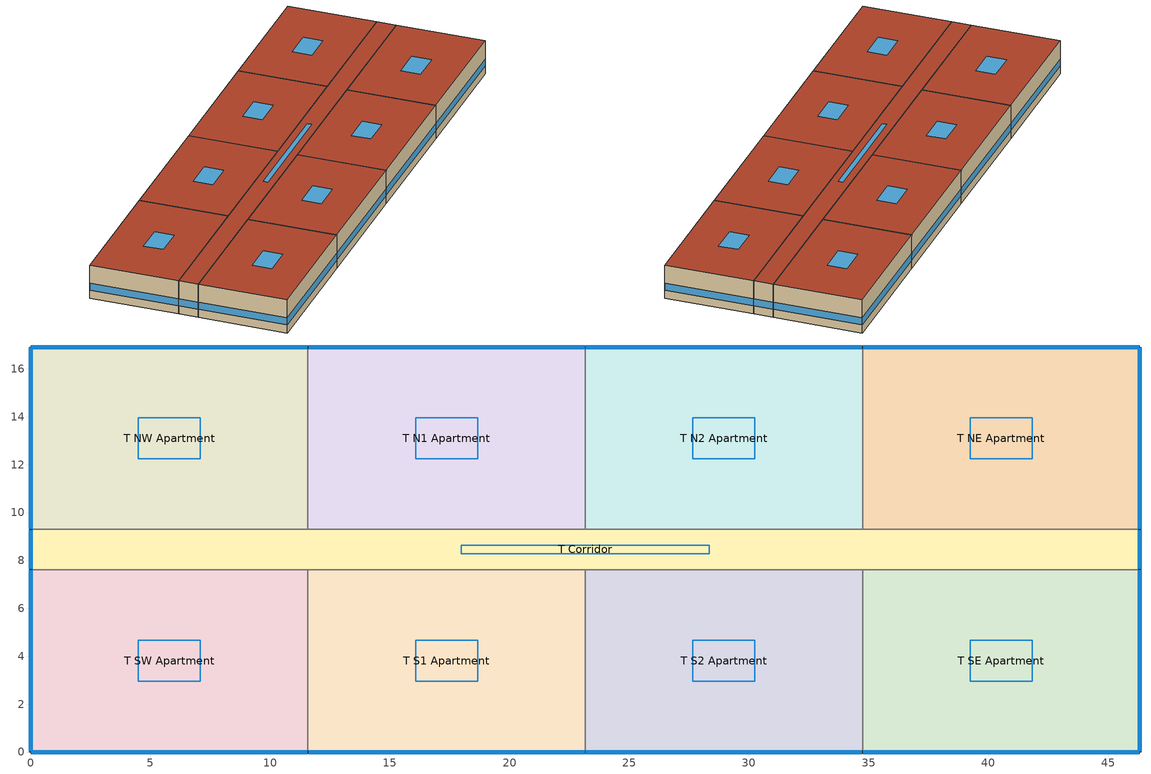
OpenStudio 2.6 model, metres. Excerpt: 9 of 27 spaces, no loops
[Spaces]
T SW Apartment
 floor adiabatic (BTAP-Int-Wall): 11.58,7.62 11.58,0 0,0 0,7.62 z9.14
 wall outside: 0,7.62 0,0 11.58,0 z9.14:12.19
 wall to T S1 Apartment: 11.58,0 11.58,7.62 z9.14:12.19
 wall to T Corridor: 11.58,7.62 0,7.62 z9.14:12.19
 window: 0.03,0 11.56,0 / 0,7.59 0,0.03 z9.91:10.52
 roof outside: 11.58,0 11.58,7.62 0,7.62 0,0 z12.19
 skylight: 7.09,2.96 7.09,4.66 4.5,4.66 4.5,2.96 z12.19
T N1 Apartment
 floor adiabatic (BTAP-Int-Wall): 23.16,16.92 23.16,9.3 11.58,9.3 11.58,16.92 z9.14
 wall outside: 23.16,16.92 11.58,16.92 z9.14:12.19
 wall to T Corridor: 11.58,9.3 23.16,9.3 z9.14:12.19
 wall to T NW Apartment: 11.58,16.92 11.58,9.3 z9.14:12.19
 wall to T N2 Apartment: 23.16,9.3 23.16,16.92 z9.14:12.19
 window: 23.14,16.92 11.61,16.92 z9.91:10.52
 roof outside: 23.16,9.3 23.16,16.92 11.58,16.92 11.58,9.3 z12.19
 skylight: 18.67,12.25 18.67,13.96 16.08,13.96 16.08,12.25 z12.19
T Corridor
 floor adiabatic (BTAP-Int-Wall): 46.33,9.3 46.33,7.62 0,7.62 0,9.3 z9.14
 wall outside: 46.33,7.62 46.33,9.3 / 0,9.3 0,7.62 z9.14:12.19
 wall to T SE Apartment: 34.75,7.62 46.33,7.62 z9.14:12.19
 wall to T S1 Apartment: 11.58,7.62 23.16,7.62 z9.14:12.19
 wall to T NW Apartment: 11.58,9.3 0,9.3 z9.14:12.19
 wall to T N2 Apartment: 34.75,9.3 23.16,9.3 z9.14:12.19
 wall to T S2 Apartment: 23.16,7.62 34.75,7.62 z9.14:12.19
 wall to T NE Apartment: 46.33,9.3 34.75,9.3 z9.14:12.19
 window: 46.33,7.65 46.33,9.27 / 0,9.27 0,7.65 z9.91:10.53
 roof outside: 46.33,7.62 46.33,9.3 0,9.3 0,7.62 z12.19
 skylight: 28.34,8.27 28.34,8.65 17.98,8.65 17.98,8.27 z12.19
T N2 Apartment
 floor adiabatic (BTAP-Int-Wall): 34.75,16.92 34.75,9.3 23.16,9.3 23.16,16.92 z9.14
 wall outside: 34.75,16.92 23.16,16.92 z9.14:12.19
 wall to T NE Apartment: 34.75,9.3 34.75,16.92 z9.14:12.19
 window: 34.72,16.92 23.19,16.92 z9.91:10.52
 roof outside: 34.75,9.3 34.75,16.92 23.16,16.92 23.16,9.3 z12.19
 skylight: 30.25,12.25 30.25,13.96 27.66,13.96 27.66,12.25 z12.19
T NW Apartment
 floor adiabatic (BTAP-Int-Wall): 11.58,16.92 11.58,9.3 0,9.3 0,16.92 z9.14
 wall outside: 11.58,16.92 0,16.92 0,9.3 z9.14:12.19
 window: 11.56,16.92 0.03,16.92 / 0,16.89 0,9.32 z9.91:10.52
 roof outside: 11.58,9.3 11.58,16.92 0,16.92 0,9.3 z12.19
 skylight: 7.09,12.25 7.09,13.96 4.5,13.96 4.5,12.25 z12.19
T NE Apartment
 floor adiabatic (BTAP-Int-Wall): 46.33,16.92 46.33,9.3 34.75,9.3 34.75,16.92 z9.14
 wall outside: 46.33,9.3 46.33,16.92 34.75,16.92 z9.14:12.19
 window: 46.33,9.32 46.33,16.89 / 46.3,16.92 34.77,16.92 z9.91:10.52
 roof outside: 46.33,9.3 46.33,16.92 34.75,16.92 34.75,9.3 z12.19
 skylight: 41.83,12.25 41.83,13.96 39.24,13.96 39.24,12.25 z12.19
T S2 Apartment
 floor adiabatic (BTAP-Int-Wall): 34.75,7.62 34.75,0 23.16,0 23.16,7.62 z9.14
 wall outside: 23.16,0 34.75,0 z9.14:12.19
 wall to T SE Apartment: 34.75,0 34.75,7.62 z9.14:12.19
 wall to T S1 Apartment: 23.16,7.62 23.16,0 z9.14:12.19
 window: 23.19,0 34.72,0 z9.91:10.52
 roof outside: 34.75,0 34.75,7.62 23.16,7.62 23.16,0 z12.19
 skylight: 30.25,2.96 30.25,4.66 27.66,4.66 27.66,2.96 z12.19
T S1 Apartment
 floor adiabatic (BTAP-Int-Wall): 23.16,7.62 23.16,0 11.58,0 11.58,7.62 z9.14
 wall outside: 11.58,0 23.16,0 z9.14:12.19
 window: 11.61,0 23.14,0 z9.91:10.52
 roof outside: 23.16,0 23.16,7.62 11.58,7.62 11.58,0 z12.19
 skylight: 18.67,2.96 18.67,4.66 16.08,4.66 16.08,2.96 z12.19
T SE Apartment
 floor adiabatic (BTAP-Int-Wall): 46.33,7.62 46.33,0 34.75,0 34.75,7.62 z9.14
 wall outside: 34.75,0 46.33,0 46.33,7.62 z9.14:12.19
 window: 46.33,0.03 46.33,7.59 / 34.77,0 46.3,0 z9.91:10.52
 roof outside: 46.33,0 46.33,7.62 34.75,7.62 34.75,0 z12.19
 skylight: 41.83,2.96 41.83,4.66 39.24,4.66 39.24,2.96 z12.19
[Site]
Kuujjuaq AP_QC_CAN: Latitude {deg}=58.1; Longitude {deg}=-68.417; Time Zone {hr}=-5; Elevation {m}=39.9; Terrain=City
[Building]
MidriseApartment-CAN_QC_Kuujjuaq.AP.719060_CWEC2016.epw created: 2018-10-11 19:45:55 +0000: North Axis {deg}=0; Default Construction Set=BTAP-Mass at hdd = 8550.0; Standards Number of Stories=4; Standards Number of Above Ground Stories=4; Standards Building Type=MidriseApartment
[Site:WaterMainsTemperature]
Calculation Method=Correlation; Annual Average Outdoor Air Temperature {C}=-3.825; Maximum Difference In Monthly Average Outdoor Air Temperatures {deltaC}=36
[Site:GroundTemperature:BuildingSurface]
19.527, 19.502, 19.536, 19.598, 20.002, 21.64, 22.225, 22.375, 21.449, 20.121, 19.802, 19.633
[ClimateZones]
Climate Zone Institution Name 2=CEC; Climate Zone Document Name 2=California Climate Zone Descriptions; Climate Zone Document Year 2=1995
[SizingPeriod:DesignDay] Barometric Pressure {Pa}=100847; Sky Clearness=0; Rain Indicator=0; Snow Indicator=0; Day of Month=21; Daylight Saving Time Indicator=0; Humidity Indicating Type=Wetbulb; Dry-Bulb Temperature Range Modifier Type=DefaultMultipliers
Name | Maximum Dry-Bulb Temperature {C} | Daily Dry-Bulb Temperature Range {deltaC} | Humidity Indicating Conditions at Maximum Dry-Bulb | Wind Speed {m/s} | Wind Direction {deg} | Month | Day Type | Solar Model Indicator | ASHRAE Taub | ASHRAE Taud
Kuujjuaq AP Ann Clg .4% Condns DB=>MWB | 24.1 | 10.3 | 16.2 | 4 | 210 | 7 | SummerDesignDay | ASHRAETau | 0.364 | 2.418
Kuujjuaq AP Ann Htg 99.6% Condns DB | -36.2 | 0 | -36.2 | 2.2 | 220 | 1 | WinterDesignDay | ASHRAEClearSky
[Material:NoMass] Roughness=Smooth; Thermal Absorptance=0.9; Solar Absorptance=0.7
Name | Thermal Resistance {m2-K/W} | Visible Absorptance
Typical Carpet Pad | 0.21648 | 0.8
Typical Insulation 1 | 6.78179 | 0.7
Typical Insulation 2 | 5.19354 | 0.7
Typical Insulation 3 | 7.04224 | 0.7
Typical Carpet Pad 2 | 2.57255 | 0.8
Typical Carpet Pad 3 | 4.69593 | 0.8
Typical Insulation 4 | 0.624982 | 0.7
Typical Insulation 5 | 0.625 | 0.7
[Material]
Name | Roughness | Thickness {m} | Conductivity {W/m-K} | Density {kg/m3} | Specific Heat {J/kg-K} | Thermal Absorptance | Solar Absorptance | Visible Absorptance
100mm Normalweight concrete floor | MediumSmooth | 0.1016 | 2.31 | 2322 | 832
G01 13mm gypsum board | Smooth | 0.0127 | 0.16 | 800 | 1090 | 0.9 | 0.7 | 0.5
G05 25mm wood | MediumSmooth | 0.0254 | 0.15 | 608 | 1630 | 0.9 | 0.5 | 0.5
4 in. Normalweight Concrete Floor | MediumRough | 0.1016 | 2.31 | 2322 | 832 | 0.9 | 0.7 | 0.7
1IN Stucco | Smooth | 0.0253 | 0.6918 | 1858 | 837 | 0.9 | 0.7 | 0.92
8IN CONCRETE HW RefBldg | Rough | 0.2032 | 1.311 | 2240 | 836.8 | 0.9 | 0.7 | 0.7
1/2IN Gypsum | Smooth | 0.0127 | 0.16 | 784.9 | 830 | 0.9 | 0.4 | 0.4
Metal Roof Surface; F08 Metal surface | Smooth | 0.0008 | 45.28 | 7824 | 500 | 0.9 | 0.7 | 0.7
6 in. Normalweight Concrete Floor | MediumRough | 0.1524 | 2.31 | 2322 | 832 | 0.9 | 0.7 | 0.7
[Construction]
BTAP-Int-Floor: 100mm Normalweight concrete floor, Typical Carpet Pad
BTAP-Int-Wall: G01 13mm gypsum board, G01 13mm gypsum board
BTAP-Int-Ceiling: Typical Carpet Pad, 100mm Normalweight concrete floor
BTAP-Ext-DaylightDiffuser: SimpleGlazing
BTAP-Int-Door: G05 25mm wood
BTAP-Ext-Floor-Mass:U-0.142: Typical Insulation 1, 4 in. Normalweight Concrete Floor, Typical Carpet Pad
BTAP-Ext-Wall-Mass:U-0.183: 1IN Stucco, 8IN CONCRETE HW RefBldg, Typical Insulation 2, 1/2IN Gypsum
BTAP-Ext-Roof-Metal:U-0.142: Metal Roof Surface, Typical Insulation 3
BTAP-Grnd-Floor-Mass:U-0.379: 6 in. Normalweight Concrete Floor, Typical Carpet Pad 2
BTAP-Grnd-Roof-Mass:U-0.21: 6 in. Normalweight Concrete Floor, Typical Carpet Pad 3
BTAP-Ext-Door:U-1.6: F08 Metal surface, Typical Insulation 4
BTAP-Ext-OverHeadDoor:U-1.6: Typical Insulation 5
BTAP-Ext-DaylightDiffuser:U=0.160 SHGC=0.600: SimpleGlazing:U=0.160 SHGC=0.600
[DefaultConstructionSet]
BTAP-Mass at hdd = 8550.0: Default Exterior Surface Constructions=BTAP-Mass at hdd = 8550.0; Default Interior Surface Constructions=Default Surface Constructions 2; Default Ground Contact Surface Constructions=BTAP-Mass at hdd = 8550.0 1; Default Exterior SubSurface Constructions=BTAP-Mass at hdd = 8550.0; Default Interior SubSurface Constructions=Default Sub Surface Constructions 2; Interior Partition Construction=BTAP-Int-Door
[DefaultSurfaceConstructions]
Name | Floor Construction | Wall Construction | Roof Ceiling Construction
Default Surface Constructions 2 | BTAP-Int-Floor | BTAP-Int-Wall | BTAP-Int-Ceiling
BTAP-Mass at hdd = 8550.0 | BTAP-Ext-Floor-Mass:U-0.142 | BTAP-Ext-Wall-Mass:U-0.183 | BTAP-Ext-Roof-Metal:U-0.142
BTAP-Mass at hdd = 8550.0 1 | BTAP-Grnd-Floor-Mass:U-0.379 | BTAP-Grnd-Roof-Mass:U-0.21 | BTAP-Grnd-Roof-Mass:U-0.21
[DefaultSubSurfaceConstructions]
Name | Fixed Window Construction | Operable Window Construction | Door Construction | Glass Door Construction | Overhead Door Construction | Skylight Construction | Tubular Daylight Dome Construction | Tubular Daylight Diffuser Construction
Default Sub Surface Constructions 2 | BTAP-Ext-DaylightDiffuser | BTAP-Ext-DaylightDiffuser | BTAP-Int-Door
BTAP-Mass at hdd = 8550.0 | BTAP-Ext-DaylightDiffuser:U=0.160 SHGC=0.600 | BTAP-Ext-DaylightDiffuser:U=0.160 SHGC=0.600 | BTAP-Ext-Door:U-1.6 | BTAP-Ext-DaylightDiffuser:U=0.160 SHGC=0.600 | BTAP-Ext-OverHeadDoor:U-1.6 | BTAP-Ext-DaylightDiffuser:U=0.160 SHGC=0.600 | BTAP-Ext-DaylightDiffuser:U=0.160 SHGC=0.600 | BTAP-Ext-DaylightDiffuser:U=0.160 SHGC=0.600
[WindowMaterial:SimpleGlazingSystem] Solar Heat Gain Coefficient=0.6; Visible Transmittance=0.21
Name | U-Factor {W/m2-K}
SimpleGlazing | 2.2
SimpleGlazing:U=0.160 SHGC=0.600 | 1.6
[Space] Building Story=Building Story 3
Name | Space Type | Thermal Zone
T SE Apartment | Space Function Dwelling units general | Sp-T SE Apartment Sys-1 Flr-3 Sch-G HPlcmt-south ZN
T SW Apartment | Space Function Dwelling units general | Sp-T SW Apartment Sys-1 Flr-3 Sch-G HPlcmt-south ZN
T N1 Apartment | Space Function Dwelling units general | Sp-T N1 Apartment Sys-1 Flr-3 Sch-G HPlcmt-north ZN
T Corridor | Space Function Corridor/Transition area - hospital-sch-G | Sp-T Corridor Sys-1 Flr-3 Sch-G HPlcmt-west ZN
T N2 Apartment | Space Function Dwelling units general | Sp-T N2 Apartment Sys-1 Flr-3 Sch-G HPlcmt-north ZN
T NW Apartment | Space Function Dwelling units general | Sp-T NW Apartment Sys-1 Flr-3 Sch-G HPlcmt-north ZN
T NE Apartment | Space Function Dwelling units general | Sp-T NE Apartment Sys-1 Flr-3 Sch-G HPlcmt-north ZN
T S1 Apartment | Space Function Dwelling units general | Sp-T S1 Apartment Sys-1 Flr-3 Sch-G HPlcmt-south ZN
T S2 Apartment | Space Function Dwelling units general | Sp-T S2 Apartment Sys-1 Flr-3 Sch-G HPlcmt-south ZN
[BuildingStory]
Building Story 3: Nominal Z Coordinate {m}=9.14355
[SpaceType] Standards Building Type=Space Function
Name | Default Schedule Set | Design Specification Outdoor Air Object | Standards Space Type
Space Function Corridor/Transition area - hospital-sch-G | Space Function Corridor/Transition area - hospital-sch-G Schedule Set | Space Function Corridor/Transition area - hospital-sch-G Ventilation | Corridor/Transition area - hospital-sch-G
Space Function Dwelling units general | Space Function Dwelling units general Schedule Set | Space Function Dwelling units general Ventilation | Dwelling units general
[People:Definition] Number of People Calculation Method=People/Area; Fraction Radiant=0.3
Name | People per Space Floor Area {person/m2}
Space Function Corridor/Transition area - hospital-sch-G People Definition | 0.0100036
Space Function Dwelling units general People Definition | 0.0400145
[People] Work Efficiency Schedule=Work Efficiency Schedule; Clothing Insulation Schedule=Clothing Schedule; Air Velocity Schedule=Air Velocity Schedule; Multiplier=1
Name | People Definition | Space or SpaceType
Space Function Corridor/Transition area - hospital-sch-G People | Space Function Corridor/Transition area - hospital-sch-G People Definition | Space Function Corridor/Transition area - hospital-sch-G
Space Function Dwelling units general People | Space Function Dwelling units general People Definition | Space Function Dwelling units general
[Lights:Definition] Design Level Calculation Method=Watts/Area; Fraction Radiant=0.5; Fraction Visible=0.2
Name | Watts per Space Floor Area {W/m2}
Space Function Corridor/Transition area - hospital-sch-G Lights Definition | 10.7039
Space Function Dwelling units general Lights Definition | 5.00182
[Lights] Fraction Replaceable=1
Name | Lights Definition | Space or SpaceType
Space Function Corridor/Transition area - hospital-sch-G Lights | Space Function Corridor/Transition area - hospital-sch-G Lights Definition | Space Function Corridor/Transition area - hospital-sch-G
Space Function Dwelling units general Lights | Space Function Dwelling units general Lights Definition | Space Function Dwelling units general
[ElectricEquipment:Definition]
Space Function Dwelling units general Elec Equip Definition: Design Level Calculation Method=Watts/Area; Watts per Space Floor Area {W/m2}=5.00182; Fraction Radiant=0.5
[ElectricEquipment]
Space Function Dwelling units general Elec Equip: Electric Equipment Definition=Space Function Dwelling units general Elec Equip Definition; Space or SpaceType=Space Function Dwelling units general
[DesignSpecification:OutdoorAir] Outdoor Air Method=Sum; Outdoor Air Flow per Person {m3/s-person}=0; Outdoor Air Flow Rate {m3/s}=0; Outdoor Air Flow Air Changes per Hour {1/hr}=0
Name | Outdoor Air Flow per Floor Area {m3/s-m2}
Space Function Corridor/Transition area - hospital-sch-G Ventilation | 0.0003048
Space Function Dwelling units general Ventilation | 0.00039624
[DefaultScheduleSet] Number of People Schedule=NECB-G-Occupancy; People Activity Level Schedule=NECB-Activity; Electric Equipment Schedule=NECB-G-Electric-Equipment; Infiltration Schedule=Always On
Name | Lighting Schedule
Space Function Corridor/Transition area - hospital-sch-G Schedule Set | NECB-G-Occupancy-NECB-G-Lighting-0.0-0.0-0.67-Light Ruleset
Space Function Dwelling units general Schedule Set | NECB-G-Lighting
[ThermostatSetpoint:DualSetpoint] Heating Setpoint Temperature Schedule=NECB-G-Thermostat Setpoint-Heating; Cooling Setpoint Temperature Schedule=NECB-G-Thermostat Setpoint-Cooling
Space Function Dwelling units general Thermostat 39; Space Function Dwelling units general Thermostat 40; Space Function Dwelling units general Thermostat 41; Space Function Dwelling units general Thermostat 42; Space Function Corridor/Transition area - hospital-sch-G Thermostat 6; Space Function Dwelling units general Thermostat 43; Space Function Dwelling units general Thermostat 44; Space Function Dwelling units general Thermostat 45; Space Function Dwelling units general Thermostat 46
[SpaceInfiltration:DesignFlowRate] Schedule=Always On Discrete; Design Flow Rate Calculation Method=Flow/ExteriorArea; Flow per Exterior Surface Area {m3/s-m2}=0.00025; Constant Term Coefficient=0; Temperature Term Coefficient=0; Velocity Term Coefficient=0.224; Velocity Squared Term Coefficient=0
Name | Space or SpaceType
T Corridor Infiltration | T Corridor
T N1 Apartment Infiltration | T N1 Apartment
T N2 Apartment Infiltration | T N2 Apartment
T NE Apartment Infiltration | T NE Apartment
T NW Apartment Infiltration | T NW Apartment
T S1 Apartment Infiltration | T S1 Apartment
T S2 Apartment Infiltration | T S2 Apartment
T SE Apartment Infiltration | T SE Apartment
T SW Apartment Infiltration | T SW Apartment
[ThermalZone] Use Ideal Air Loads=No
Name | Thermostat
Sp-T N1 Apartment Sys-1 Flr-3 Sch-G HPlcmt-north ZN | Space Function Dwelling units general Thermostat 39
Sp-T N2 Apartment Sys-1 Flr-3 Sch-G HPlcmt-north ZN | Space Function Dwelling units general Thermostat 40
Sp-T NE Apartment Sys-1 Flr-3 Sch-G HPlcmt-north ZN | Space Function Dwelling units general Thermostat 41
Sp-T NW Apartment Sys-1 Flr-3 Sch-G HPlcmt-north ZN | Space Function Dwelling units general Thermostat 42
Sp-T Corridor Sys-1 Flr-3 Sch-G HPlcmt-west ZN | Space Function Corridor/Transition area - hospital-sch-G Thermostat 6
Sp-T S1 Apartment Sys-1 Flr-3 Sch-G HPlcmt-south ZN | Space Function Dwelling units general Thermostat 43
Sp-T S2 Apartment Sys-1 Flr-3 Sch-G HPlcmt-south ZN | Space Function Dwelling units general Thermostat 44
Sp-T SE Apartment Sys-1 Flr-3 Sch-G HPlcmt-south ZN | Space Function Dwelling units general Thermostat 45
Sp-T SW Apartment Sys-1 Flr-3 Sch-G HPlcmt-south ZN | Space Function Dwelling units general Thermostat 46
[Schedule:Ruleset]
Clothing Schedule: Default Day Schedule=Clothing Schedule Default Winter Clothes
Air Velocity Schedule: Default Day Schedule=Air Velocity Schedule Default
Work Efficiency Schedule: Default Day Schedule=Work Efficiency Schedule Default
NECB-Activity: Default Day Schedule=NECB-Activity Default; Summer Design Day Schedule=NECB-Activity Summer Design Day; Winter Design Day Schedule=NECB-Activity Winter Design Day
Always On: Default Day Schedule=Always On Default
NECB-G-Occupancy: Default Day Schedule=NECB-G-Occupancy Default
NECB-G-Occupancy-NECB-G-Lighting-0.0-0.0-0.67-Light Ruleset: Default Day Schedule=NECB-G-Occupancy-NECB-G-Lighting-0.0-0.0-0.67-Light Default
NECB-G-Electric-Equipment: Default Day Schedule=NECB-G-Electric-Equipment Default
NECB-G-Thermostat Setpoint-Heating: Default Day Schedule=NECB-G-Thermostat Setpoint-Heating Default
NECB-G-Thermostat Setpoint-Cooling: Default Day Schedule=NECB-G-Thermostat Setpoint-Cooling Default
NECB-G-Lighting: Default Day Schedule=NECB-G-Lighting Default
[Schedule:Day]
Clothing Schedule Default Winter Clothes; Always On Default: 24, 0, 1
Clothing Schedule Summer Clothes: 24, 0, 0.5
Air Velocity Schedule Default: 24, 0, 0.2
Work Efficiency Schedule Default: 24, 0, 0
NECB-Activity Default; NECB-Activity Winter Design Day; NECB-Activity Summer Design Day: 24, 0, 130
NECB-G-Occupancy Default; NECB-G-Occupancy Default|Wkdy Day: 7, 0, 0.9, 8, 0, 0.7, 9, 0, 0.4, 17, 0, 0.3, 18, 0, 0.5, 24, 0, 0.9
NECB-G-Occupancy Sat Day; NECB-G-Occupancy Sun|Hol Day: 7, 0, 0.9, 8, 0, 0.7, 17, 0, 0.5, 18, 0, 0.7, 24, 0, 0.9
NECB-G-Occupancy-NECB-G-Lighting-0.0-0.0-0.67-Light Default; NECB-G-Occupancy-NECB-G-Lighting-0.0-0.0-0.67-Default|Wkdy-Light Day; NECB-G-Occupancy-NECB-G-Lighting-0.0-0.0-0.67-Sat-Light Day; NECB-G-Occupancy-NECB-G-Lighting-0.0-0.0-0.67-Sun|Hol-Light Day; NECB-G-Lighting Default; NECB-G-Lighting Default|Wkdy Day; NECB-G-Lighting Sat Day; NECB-G-Lighting Sun|Hol Day: 1, 0, 0.3, 6, 0, 0, 7, 0, 0.2, 9, 0, 0.5, 19, 0, 0, 22, 0, 0.9, 23, 0, 0.8, 24, 0, 0.6
NECB-G-Electric-Equipment Default; NECB-G-Electric-Equipment Default|Wkdy Day; NECB-G-Electric-Equipment Sat Day; NECB-G-Electric-Equipment Sun|Hol Day: 1, 0, 0.3, 7, 0, 0.2, 9, 0, 0.8, 16, 0, 0.4, 17, 0, 0.5, 18, 0, 0.2, 20, 0, 0.9, 21, 0, 0.7, 24, 0, 0.5
NECB-G-Thermostat Setpoint-Heating Default; NECB-G-Thermostat Setpoint-Heating Default|Wkdy Day; NECB-G-Thermostat Setpoint-Heating Sat Day; NECB-G-Thermostat Setpoint-Heating Sun|Hol Day: 1, 0, 22, 7, 0, 18, 8, 0, 20, 24, 0, 22
NECB-G-Thermostat Setpoint-Cooling Default; NECB-G-Thermostat Setpoint-Cooling Default|Wkdy Day; NECB-G-Thermostat Setpoint-Cooling Sat Day; NECB-G-Thermostat Setpoint-Cooling Sun|Hol Day: 24, 0, 24
[Schedule:Rule] Date Specification Type=DateRange; Start Day=1
Name | Schedule Ruleset | Rule Order | Day Schedule | Start Month | End Month | End Day | Apply Monday | Apply Tuesday | Apply Wednesday | Apply Thursday | Apply Friday | Apply Saturday | Apply Sunday
Schedule Rule 1 | Clothing Schedule | 0 | Clothing Schedule Summer Clothes | 5 | 9 | 30
Schedule Rule 17 | NECB-G-Occupancy | 2 | NECB-G-Occupancy Default|Wkdy Day | 1 | 12 | 31 | Yes | Yes | Yes | Yes | Yes
Schedule Rule 18 | NECB-G-Occupancy | 1 | NECB-G-Occupancy Sat Day | 1 | 12 | 31 |  |  |  |  |  | Yes
Schedule Rule 19 | NECB-G-Occupancy | 0 | NECB-G-Occupancy Sun|Hol Day | 1 | 12 | 31 |  |  |  |  |  |  | Yes
Schedule Rule 20 | NECB-G-Occupancy-NECB-G-Lighting-0.0-0.0-0.67-Light Ruleset | 2 | NECB-G-Occupancy-NECB-G-Lighting-0.0-0.0-0.67-Default|Wkdy-Light Day | 1 | 12 | 31 | Yes | Yes | Yes | Yes | Yes
Schedule Rule 21 | NECB-G-Occupancy-NECB-G-Lighting-0.0-0.0-0.67-Light Ruleset | 1 | NECB-G-Occupancy-NECB-G-Lighting-0.0-0.0-0.67-Sat-Light Day | 1 | 12 | 31 |  |  |  |  |  | Yes
Schedule Rule 22 | NECB-G-Occupancy-NECB-G-Lighting-0.0-0.0-0.67-Light Ruleset | 0 | NECB-G-Occupancy-NECB-G-Lighting-0.0-0.0-0.67-Sun|Hol-Light Day | 1 | 12 | 31 |  |  |  |  |  |  | Yes
Schedule Rule 23 | NECB-G-Electric-Equipment | 2 | NECB-G-Electric-Equipment Default|Wkdy Day | 1 | 12 | 31 | Yes | Yes | Yes | Yes | Yes
Schedule Rule 24 | NECB-G-Electric-Equipment | 1 | NECB-G-Electric-Equipment Sat Day | 1 | 12 | 31 |  |  |  |  |  | Yes
Schedule Rule 25 | NECB-G-Electric-Equipment | 0 | NECB-G-Electric-Equipment Sun|Hol Day | 1 | 12 | 31 |  |  |  |  |  |  | Yes
Schedule Rule 26 | NECB-G-Thermostat Setpoint-Heating | 2 | NECB-G-Thermostat Setpoint-Heating Default|Wkdy Day | 1 | 12 | 31 | Yes | Yes | Yes | Yes | Yes
Schedule Rule 27 | NECB-G-Thermostat Setpoint-Heating | 1 | NECB-G-Thermostat Setpoint-Heating Sat Day | 1 | 12 | 31 |  |  |  |  |  | Yes
Schedule Rule 28 | NECB-G-Thermostat Setpoint-Heating | 0 | NECB-G-Thermostat Setpoint-Heating Sun|Hol Day | 1 | 12 | 31 |  |  |  |  |  |  | Yes
Schedule Rule 29 | NECB-G-Thermostat Setpoint-Cooling | 2 | NECB-G-Thermostat Setpoint-Cooling Default|Wkdy Day | 1 | 12 | 31 | Yes | Yes | Yes | Yes | Yes
Schedule Rule 30 | NECB-G-Thermostat Setpoint-Cooling | 1 | NECB-G-Thermostat Setpoint-Cooling Sat Day | 1 | 12 | 31 |  |  |  |  |  | Yes
Schedule Rule 31 | NECB-G-Thermostat Setpoint-Cooling | 0 | NECB-G-Thermostat Setpoint-Cooling Sun|Hol Day | 1 | 12 | 31 |  |  |  |  |  |  | Yes
Schedule Rule 32 | NECB-G-Lighting | 2 | NECB-G-Lighting Default|Wkdy Day | 1 | 12 | 31 | Yes | Yes | Yes | Yes | Yes
Schedule Rule 33 | NECB-G-Lighting | 1 | NECB-G-Lighting Sat Day | 1 | 12 | 31 |  |  |  |  |  | Yes
Schedule Rule 34 | NECB-G-Lighting | 0 | NECB-G-Lighting Sun|Hol Day | 1 | 12 | 31 |  |  |  |  |  |  | Yes
[Schedule:Constant]
Always On Discrete: Value=1
